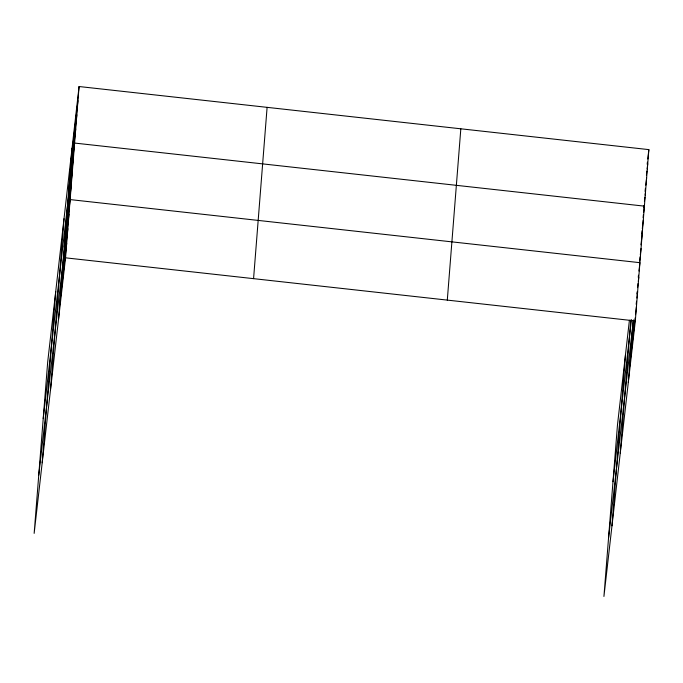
<?xml version="1.0" encoding="UTF-8"?>
<svg xmlns="http://www.w3.org/2000/svg" width="683" height="683" viewBox="0 0 683 683"><rect width="100%" height="100%" fill="white"/><g stroke="black" fill="none" stroke-linecap="round" stroke-linejoin="round"><path stroke-width="1.02" d="M42.192 462.767L55.724 291.462M50.482 390.01L64.014 218.714M58.533 319.405L72.065 148.1M79.074 86.528L47.682 362.075L34.15 533.38L65.542 257.832L79.074 86.528L648.85 149.62L635.318 320.925L603.926 596.472L617.458 425.168L629.41 320.259M253.572 278.647L267.104 107.351M447.297 300.102L460.829 128.797M611.968 525.859L625.5 354.554M620.258 453.102L630.759 320.165M628.3 382.489L633.226 320.207M70.947 162.23L77.956 100.666M69.828 176.368L76.846 114.795M68.71 190.497L75.728 128.925M43.217 418.611L74.609 143.063L644.385 206.146L643.668 212.413M66.482 218.765L73.491 157.192M65.363 232.894L72.381 171.322M64.245 247.024L71.263 185.46M38.752 475.137L70.144 199.59L639.92 262.682L638.972 271.031M61.982 275.719L68.992 214.146M60.83 290.284L67.848 228.711M59.677 304.84L66.695 243.268M647.185 164.227L647.424 162.144M647.783 159.011L648.85 149.62M646.425 175.232L646.903 171.057M647.143 168.974L647.732 163.749M645.068 191.453L645.426 188.32M645.785 185.187L646.613 177.887M643.719 207.675L643.958 205.583M644.428 201.408L644.906 197.233M645.145 195.15L645.503 192.017M612.992 481.694L631.451 319.644M643.079 217.629L643.437 214.496M641.721 233.851L642.08 230.717M642.319 228.634L643.266 220.285M640.961 244.847L642.148 234.414M639.612 261.068L640.082 256.893M640.321 254.81L641.038 248.544M608.527 538.23L633.38 320.071M638.255 277.289L638.494 275.198M631.758 338.811L633.773 321.07M636.863 293.938L637.102 291.846M637.58 287.671L638.059 283.505M638.298 281.413L638.767 277.238M630.605 353.367L634.294 321.019M636.189 304.319L636.547 301.194M636.906 298.061L637.623 291.803M629.453 367.932L635.164 317.843M635.514 314.709L636.471 306.36M65.542 257.832L635.318 320.925"/></g></svg>
